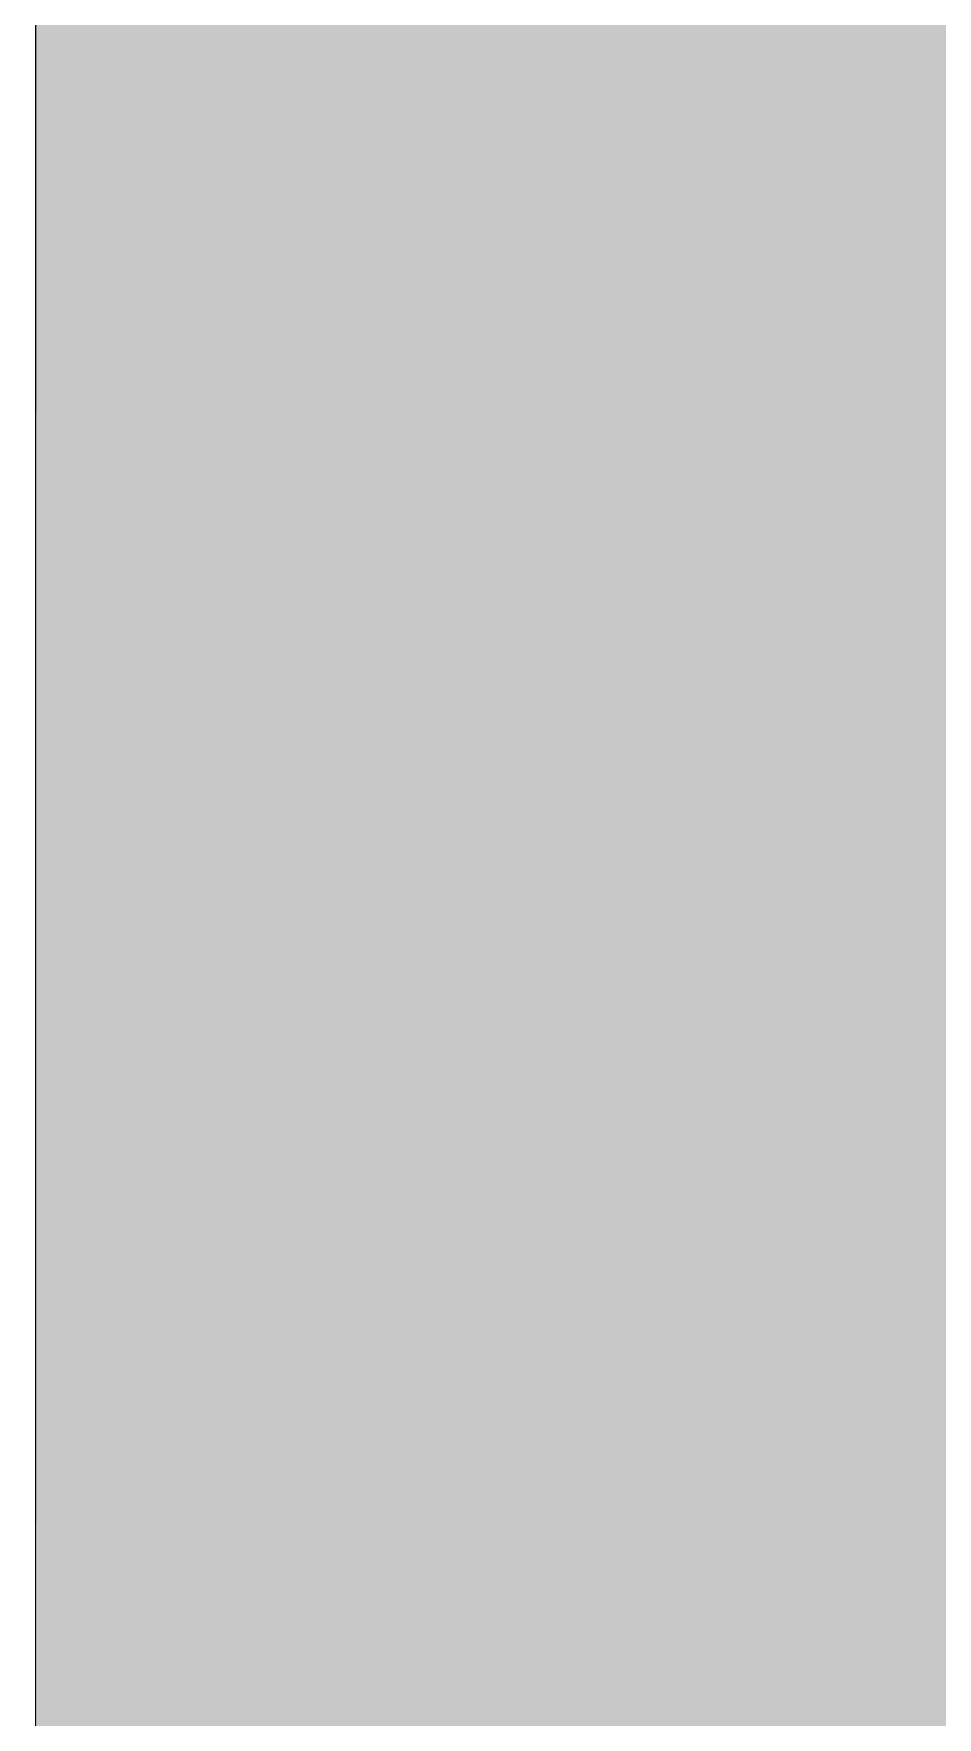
# Model space of a CAD drawing. Header units: millimetres. Extents: x -213547 to 415037, y -3642 to 106956.
# Drawn here: x 92094.68 to 92104.94, y 85766.43 to 85785.55 of the extents above; entities that cross this region are included whole.
import ezdxf

# ---------------------------------------------------------------- set-up
doc = ezdxf.new("R2010")
doc.units = ezdxf.units.MM
doc.layers.add('A-WALL-1', color=9, linetype='Continuous', lineweight=5, true_color=0x808080)
doc.layers.add('I-WALL', color=7, linetype='Continuous', lineweight=5)

# ---------------------------------------------------------------- blocks, each defined once
blk = doc.blocks.new('1floor')
at = {"layer": 'I-WALL'}
h = blk.add_hatch(dxfattribs=at)
h.set_pattern_fill('FP_22', color=256, style=0, pattern_type=2)
h.set_pattern_definition([(45, (0, 0), (-70.71068, 70.71068), [])])
h.paths.add_polyline_path([(91950, 100), (92030, 100), (92030, 3755), (91950, 3755), (91950, 130)])
h.paths.add_polyline_path([(92000, 5155), (92030, 5155), (92030, 10400), (91950, 10399.121), (91950, 5155), (91982.388, 5155)])
h = blk.add_hatch(dxfattribs=at)
h.set_pattern_fill('FP_191', color=256, style=0, pattern_type=2)
h.set_pattern_definition([(0, (0, 0), (243.84, 60.96), [20.117, -162.763, 20.117, -162.763, -975.36]), (0, (0, 0), (243.84, 60.96), [-365.76, 20.117, -345.643, 20.117, -162.763, -426.72]), (0, (0, 0), (243.84, 60.96), [-914.4, 20.117, -101.803, 20.117, -284.683]), (120, (91.44, 30.48), (-174.71291, 180.691634), [20.117, -162.763, 20.117, -162.763, -975.36]), (120, (91.44, 30.48), (-174.71291, 180.691634), [-365.76, 20.117, -345.643, 20.117, -162.763, -426.72]), (120, (91.44, 30.48), (-174.71291, 180.691634), [-914.4, 20.117, -101.803, 20.117, -284.683]), (240, (121.92, 152.4), (-69.12709, -241.651634), [20.117, -162.763, 20.117, -162.763, -975.36]), (240, (121.92, 152.4), (-69.12709, -241.651634), [-365.76, 20.117, -345.643, 20.117, -162.763, -426.72]), (240, (121.92, 152.4), (-69.12709, -241.651634), [-914.4, 20.117, -101.803, 20.117, -284.683])])
h.paths.add_polyline_path([(92030, 525), (92050, 525), (92050, 3730), (92038, 3730), (92038, 3700), (92030, 3700), (92030, 1052.709)])
h.paths.add_polyline_path([(92038, 5180), (92050, 5180), (92050, 6599), (92030, 6620), (92030.423, 5210), (92038, 5210)])
h.paths.add_polyline_path([(92050, 6600), (92050, 6620), (92030, 6620)])
at = {"layer": 'A-WALL-1'}
blk.add_line((92030, 5210), (92030, 6620), dxfattribs=at)

msp = doc.modelspace()

# ---------------------------------------------------------------- block references
msp.add_blockref('1floor', (64.702, 79186.05))

doc.saveas('drawing.dxf')
